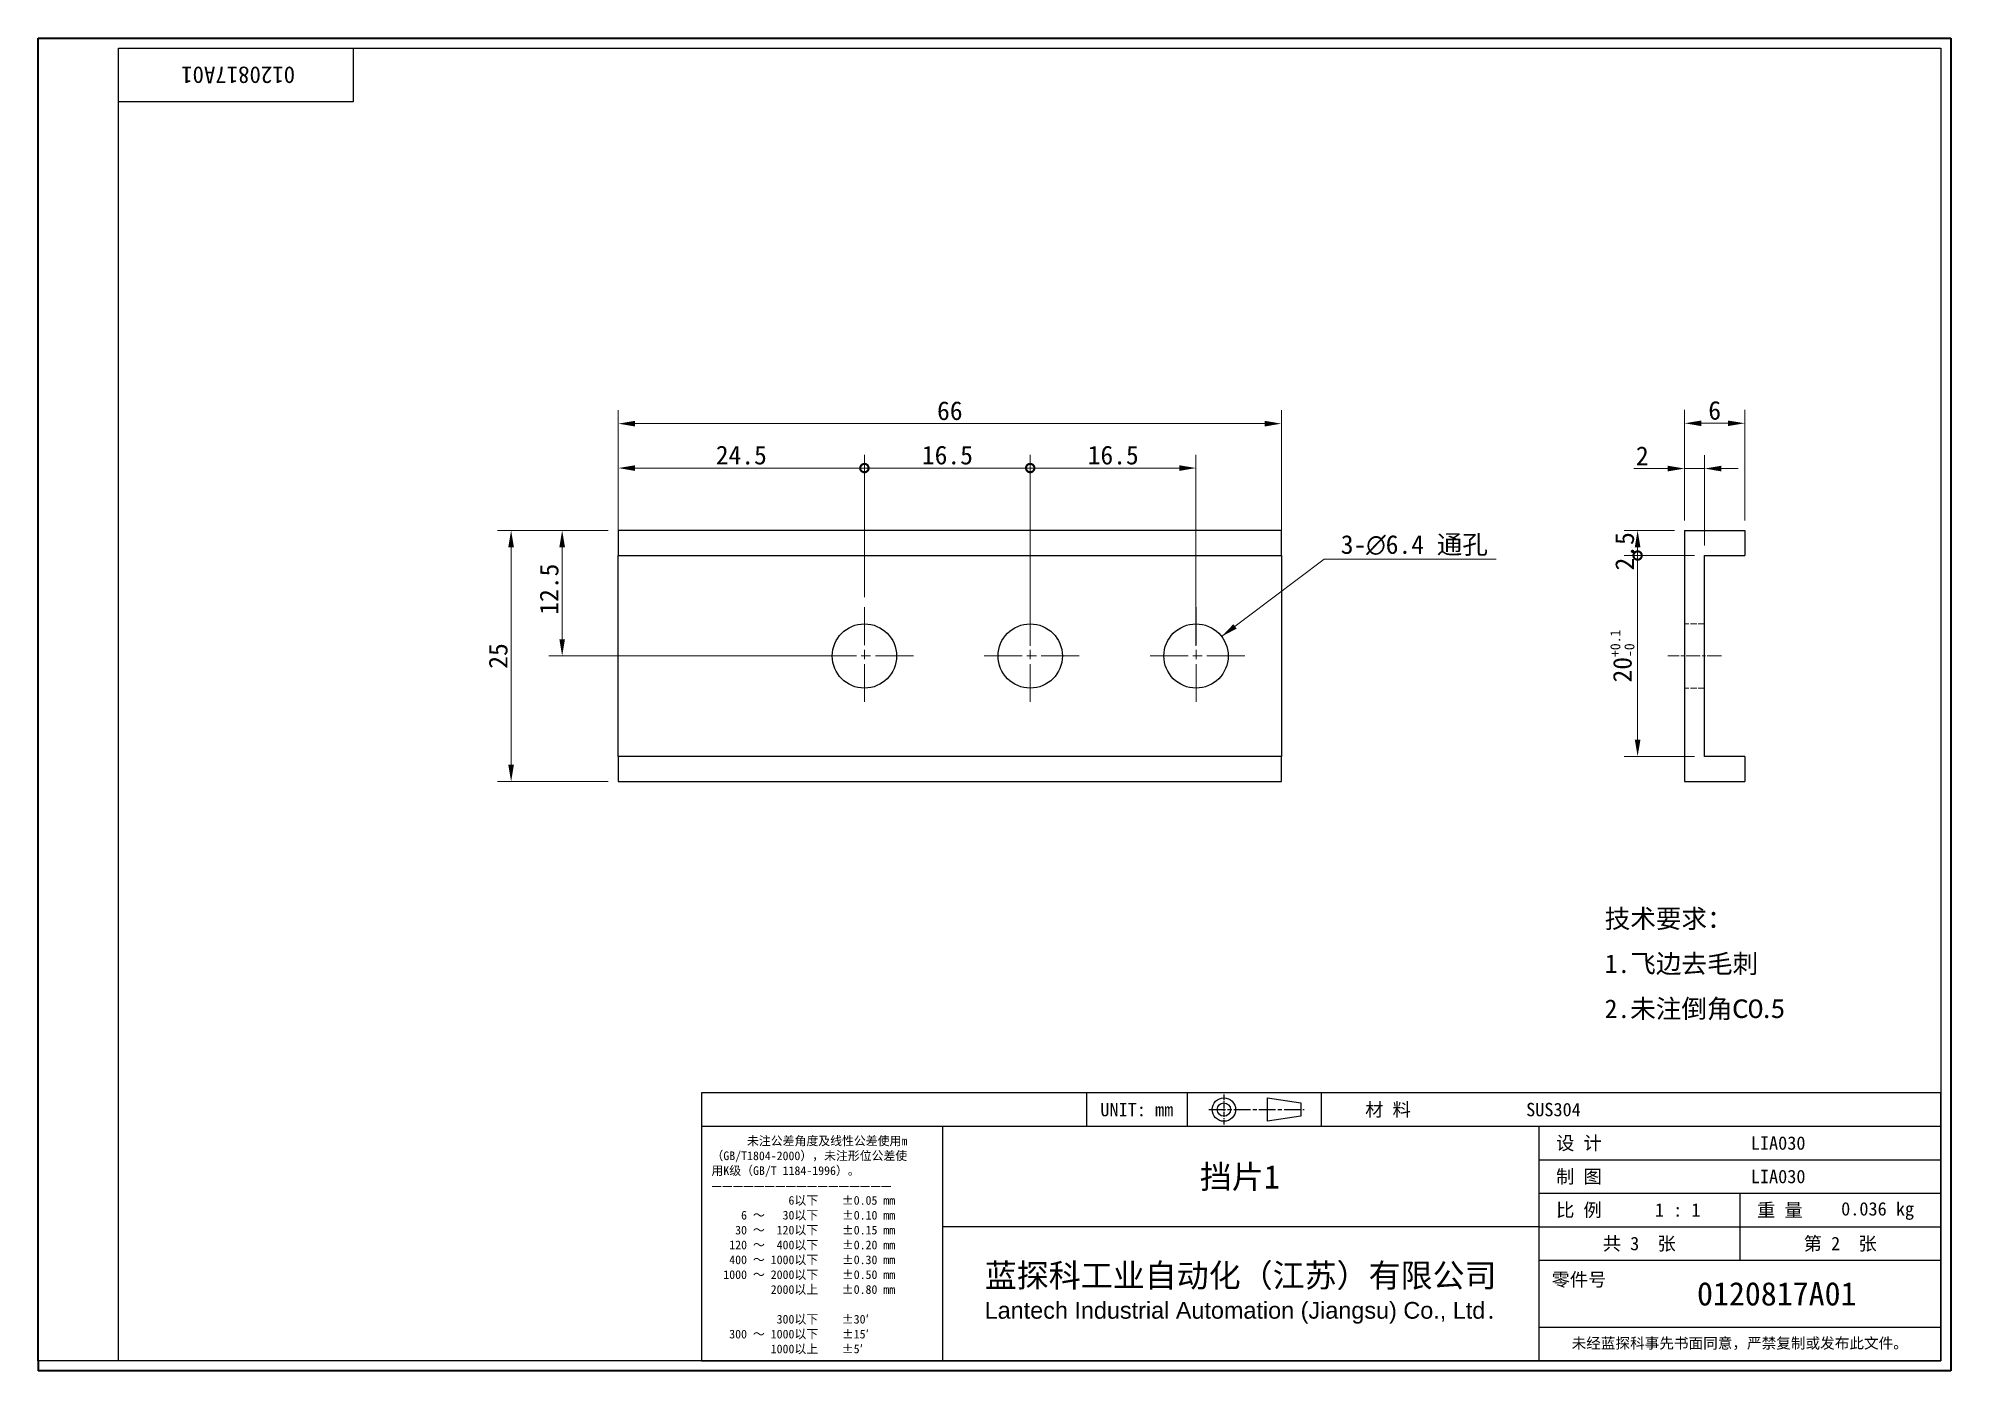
# Model space of a CAD drawing. Header units: millimetres. Extents: x 4 to 194, y 4 to 136.
import ezdxf
from ezdxf.enums import TextEntityAlignment as Align

# ---------------------------------------------------------------- set-up
doc = ezdxf.new("R2010")
doc.units = ezdxf.units.MM
doc.header["$LTSCALE"] = 0.666667
doc.linetypes.add('CHAIN', pattern=[0.3543, 0.2362, -0.0295, 0.0591, -0.0295])
doc.linetypes.add('DASHED', pattern=[0.2067, 0.1654, -0.0413])
for name, color, linetype, lineweight in [('1', 7, 'Continuous', 18), ('可见 (ISO)', 7, 'Continuous', 25), ('图框 (ISO)', 7, 'Continuous', 35), ('标题 (ISO)', 7, 'Continuous', 25)]:
    doc.layers.add(name, color=color, linetype=linetype, lineweight=lineweight)
for name, color, linetype, lineweight, true_color in [('中心标记 (ISO)', 1, 'CHAIN', 18, 0xff0000), ('中心线 (ISO)', 1, 'CHAIN', 18, 0xff0000), ('尺寸 (ISO)', 7, 'Continuous', 18, 0x008000), ('符号 (ISO)', 7, 'Continuous', 18, 0x008000), ('隐藏 (ISO)', 5, 'DASHED', 18, 0x0000ff)]:
    doc.layers.add(name, color=color, linetype=linetype, lineweight=lineweight, true_color=true_color)
doc.styles.add('文本样式164', font='SimSun.ttf')
doc.styles.add('文本样式165', font='SimSun.ttf')
doc.styles.add('文本样式74', font='SimSun.ttf')
doc.styles.add('最新国标', font='simfang.ttf')
doc.styles.add('注释文本 (ISO)', font='simfang.ttf')
doc.dimstyles.new('默认 (GB)', dxfattribs={"dimscale": 0.666667, "dimtxt": 2.8, "dimasz": 2.5, "dimexe": 2, "dimexo": 1.5, "dimgap": 0.5, "dimtad": 1, "dimtoh": 1, "dimdsep": 46, "dimtxsty": '最新国标', "dimcen": 0.09, "dimdle": 10, "dimclrd": 256, "dimclre": 256, "dimclrt": 256, "dimaunit": 1, "dimadec": 3, "dimazin": 2, "dimtfac": 0.535714, "dimtdec": 3, "dimtmove": 0, "dimatfit": 3, "dimfxl": 0, "dimtolj": 1, "dimlwd": -1, "dimlwe": -1, "dimarcsym": 0})
doc.dimstyles.new('默认 (GB)$7', dxfattribs={"dimscale": 0.666667, "dimtxt": 2.8, "dimasz": 2.5, "dimexe": 2, "dimexo": 1.5, "dimgap": 0.5, "dimtad": 1, "dimtoh": 1, "dimdsep": 46, "dimtxsty": '最新国标', "dimcen": 0.09, "dimdle": 10, "dimclrd": 256, "dimclre": 256, "dimclrt": 256, "dimaunit": 1, "dimadec": 3, "dimazin": 2, "dimtfac": 0.535714, "dimtdec": 3, "dimtmove": 0, "dimatfit": 3, "dimfxl": 0, "dimtolj": 1, "dimlwd": -1, "dimlwe": -1, "dimarcsym": 0})

# ---------------------------------------------------------------- blocks, each defined once
blk = doc.blocks.new('图框 最新国标')
at = {"layer": '图框 (ISO)'}
for p, q in [((6, 7), (6, 204.5)), ((6, 204.5), (291.5, 204.5)), ((291.5, 204.5), (291.5, 5.5)), ((6, 7), (6, 5.5)), ((6, 7), (6, 5.5)), ((291.5, 5.5), (6, 5.5))]:
    blk.add_line(p, q, dxfattribs=at)
at = {"layer": '图框 (ISO)', "color": 7, "linetype": 'Continuous', "lineweight": 25}
for p, q in [((18, 203), (290, 203)), ((18, 7), (18, 203)), ((18, 203), (290, 203)), ((53, 203), (53, 195)), ((290, 203), (290, 7)), ((290, 203), (290, 7)), ((53, 195), (18, 195)), ((290, 7), (6, 7)), ((290, 7), (18, 7))]:
    blk.add_line(p, q, dxfattribs=at)
at = {"layer": '图框 (ISO)', "style": '文本样式74'}
blk.add_attdef('零件代号_001', (44.34, 200.25), '', height=2.5, rotation=180, dxfattribs=at)
blk = doc.blocks.new('标题栏 最新国标')
at = {"layer": '标题 (ISO)'}
for p, q in [((381.98, -183.84), (196.98, -183.84)), ((196.98, -183.84), (196.98, -223.84)), ((254.48, -183.84), (254.48, -188.84)), ((269.48, -183.84), (269.48, -188.84)), ((281.48, -188.09), (281.48, -184.59)), ((281.48, -184.59), (286.48, -185.34)), ((286.48, -185.34), (286.48, -187.34)), ((289.48, -183.84), (289.48, -188.84)), ((381.98, -223.84), (381.98, -183.84)), ((383.48, -183.84), (383.48, -225.34)), ((286.48, -187.34), (281.48, -188.09)), ((196.98, -188.84), (381.98, -188.84)), ((232.98, -188.84), (232.98, -223.84)), ((321.98, -188.84), (321.98, -223.84)), ((321.98, -193.84), (381.98, -193.84)), ((321.98, -198.84), (381.98, -198.84)), ((351.98, -198.84), (351.98, -208.84)), ((321.98, -203.84), (232.98, -203.84)), ((321.98, -203.84), (381.98, -203.84)), ((321.98, -208.84), (381.98, -208.84)), ((321.98, -218.84), (381.98, -218.84)), ((196.98, -223.84), (381.98, -223.84)), ((383.48, -225.34), (196.98, -225.34))]:
    blk.add_line(p, q, dxfattribs=at)
at = {"layer": '标题 (ISO)', "linetype": 'CHAIN', "ltscale": 5.000333}
blk.add_line((274.98, -184.09), (274.98, -188.59), dxfattribs=at)
at = {"layer": '标题 (ISO)', "linetype": 'CHAIN', "ltscale": 15.834605}
blk.add_line((272.73, -186.34), (286.98, -186.34), dxfattribs=at)
at = {"layer": '标题 (ISO)'}
for radius in [1.75, 1]:
    blk.add_circle((274.98, -186.34), radius, dxfattribs=at)
at = {"layer": '1', "style": '文本样式164'}
for s, p in [('UNIT: mm', (261.98, -186.34)), ('材 料', (299.48, -186.34)), ('设 计', (327.98, -191.34)), ('制 图', (327.98, -196.34)), ('比 例', (327.98, -201.34)), ('重 量', (357.98, -201.34)), ('共 3  张', (336.98, -206.34)), ('第 2  张', (366.98, -206.34))]:
    blk.add_text(s, height=2, dxfattribs=at).set_placement(p, align=Align.MIDDLE_CENTER)
at = {"layer": '标题 (ISO)', "style": '注释文本 (ISO)'}
for s, insert, char_height, attachment_point, line_spacing_factor in [('\\fSimSun|b0|i0;{\\H1.3000;      未注公差角度及线性公差使用m\\P}\\fSimSun|b0|i0;{\\H1.3000;（GB/T1804-2000），未注形位公差使\\P}\\fSimSun|b0|i0;{\\H1.3000;用K级（GB/T 1184-1996）。\\P}\\fSimSun|b0|i0;{\\H1.3000;—————————————————\\P}\\fSimSun|b0|i0;{\\H1.3000;             6以下    ±0.05 mm\\P}\\fSimSun|b0|i0;{\\H1.3000;     6 ～   30以下    ±0.10 mm\\P}\\fSimSun|b0|i0;{\\H1.3000;    30 ～  120以下    ±0.15 mm\\P}\\fSimSun|b0|i0;{\\H1.3000;   120 ～  400以下    ±0.20 mm\\P}\\fSimSun|b0|i0;{\\H1.3000;   400 ～ 1000以下    ±0.30 mm\\P}\\fSimSun|b0|i0;{\\H1.3000;  1000 ～ 2000以下    ±0.50 mm\\P}\\fSimSun|b0|i0;{\\H1.3000;          2000以上    ±0.80 mm\\P}\\fSimSun|b0|i0;{\\H1.3000;\\P}\\fSimSun|b0|i0;{\\H1.3000;           300以下    ±30′\\P}\\fSimSun|b0|i0;{\\H1.3000;   300 ～ 1000以下    ±15′\\P}\\fSimSun|b0|i0;{\\H1.3000;          1000以上    ±5′}', (198.48, -206.63), 1.3, 4, 1.023913), ('{\\fMicrosoft YaHei|b0|i0|c134|p34;\\H1.75x;蓝探科工业自动化（江苏）有限公司\\P\\fArial|b0|i0|c0|p34;\\H0.71429x;Lantech Industrial Automation (Jiangsu) Co., Ltd\\fFangSong|b0|i0|c134|p49;.\\H1.15195x; }', (277.48, -213.84), 2, 5, 0.978695)]:
    blk.add_mtext(s, dxfattribs=dict(at, insert=insert, char_height=char_height, attachment_point=attachment_point, line_spacing_factor=line_spacing_factor))
at = {"layer": '标题 (ISO)', "attachment_point": 5, "style": '注释文本 (ISO)'}
for s, insert, char_height in [('\\fFangSong|b0|i0;零件号', (327.98, -211.84), 2), ('\\fSimSun|b0|i0;{\\H1.6000;未经蓝探科事先书面同意，严禁复制或发布此文件。}', (351.98, -221.34), 1.6)]:
    blk.add_mtext(s, dxfattribs=dict(at, insert=insert, char_height=char_height))
at = {"layer": '标题 (ISO)'}
for tag, p, height, style in [('材料_001', (320.09, -187.33), 2, '注释文本 (ISO)'), ('设计人_001', (353.63, -192.33), 2, '注释文本 (ISO)'), ('库存编号_001', (271.38, -198.13), 3.5, '文本样式165'), ('设计人_001', (353.63, -197.33), 2, '注释文本 (ISO)'), ('视图比例_001', (339.32, -202.33), 2, '注释文本 (ISO)'), ('质量\\P3;_001', (367.12, -202.16), 2, '注释文本 (ISO)'), ('零件代号_001', (345.61, -215.59), 3.5, '文本样式165')]:
    blk.add_attdef(tag, p, '', height=height, dxfattribs=dict(at, style=style))
blk = doc.blocks.new('_DotSmall')
at = {"color": 0, "linetype": 'ByBlock', "const_width": 0.5}
blk.add_lwpolyline([(-0.0625, 0, 1), (0.0625, 0, 1)], format="xyb", close=True, dxfattribs=at)
blk = doc.blocks.new('*D5')
at = {"layer": 'Defpoints', "color": 0, "transparency": 16777216}
for p in [(86.22, 93.54), (61.72, 84.83), (86.22, 79.7)]:
    blk.add_point(p, dxfattribs=at)
at = {"layer": '尺寸 (ISO)', "color": 116, "true_color": 0x00803f, "transparency": 16777216}
for p, q in [((61.72, 85.83), (61.72, 94.87)), ((63.39, 93.54), (86.22, 93.54)), ((86.22, 80.7), (86.22, 94.87))]:
    blk.add_line(p, q, dxfattribs=at)
blk.add_solid([(63.39, 93.82), (63.39, 93.26), (61.72, 93.54)], dxfattribs=at)
at = {"layer": '尺寸 (ISO)', "color": 116, "true_color": 0x00803f, "transparency": 16777216, "xscale": 1.666666666666667, "yscale": 1.666666666666667, "zscale": 1.666666666666667}
blk.add_blockref('_DotSmall', (86.22, 93.54), dxfattribs=at)
at = {"layer": '尺寸 (ISO)', "transparency": 16777216, "insert": (73.97, 94.82), "char_height": 1.867, "attachment_point": 5, "style": '最新国标'}
blk.add_mtext('\\A1;24.5', dxfattribs=at)
blk = doc.blocks.new('*D7')
at = {"layer": 'Defpoints', "color": 0, "transparency": 16777216}
for p in [(102.72, 93.54), (86.22, 79.7), (102.72, 74.83)]:
    blk.add_point(p, dxfattribs=at)
at = {"layer": '尺寸 (ISO)', "color": 116, "true_color": 0x00803f, "transparency": 16777216}
for p, q in [((86.22, 80.7), (86.22, 94.87)), ((86.22, 93.54), (102.72, 93.54)), ((102.72, 75.83), (102.72, 94.87))]:
    blk.add_line(p, q, dxfattribs=at)
at = {"layer": '尺寸 (ISO)', "color": 116, "true_color": 0x00803f, "transparency": 16777216, "xscale": 1.666666666666667, "yscale": 1.666666666666667, "zscale": 1.666666666666667, "rotation": 180}
blk.add_blockref('_DotSmall', (86.22, 93.54), dxfattribs=at)
at = {"layer": '尺寸 (ISO)', "color": 116, "true_color": 0x00803f, "transparency": 16777216, "xscale": 1.666666666666667, "yscale": 1.666666666666667, "zscale": 1.666666666666667}
blk.add_blockref('_DotSmall', (102.72, 93.54), dxfattribs=at)
at = {"layer": '尺寸 (ISO)', "transparency": 16777216, "insert": (94.48, 94.82), "char_height": 1.867, "attachment_point": 5, "style": '最新国标'}
blk.add_mtext('\\A1;16.5', dxfattribs=at)
blk = doc.blocks.new('*D8')
at = {"layer": 'Defpoints', "color": 0, "transparency": 16777216}
for p in [(119.22, 93.54), (102.72, 74.83), (119.22, 74.83)]:
    blk.add_point(p, dxfattribs=at)
at = {"layer": '尺寸 (ISO)', "color": 116, "true_color": 0x00803f, "transparency": 16777216}
for p, q in [((102.72, 75.83), (102.72, 94.87)), ((102.72, 93.54), (117.56, 93.54)), ((119.22, 75.83), (119.22, 94.87))]:
    blk.add_line(p, q, dxfattribs=at)
blk.add_solid([(117.56, 93.82), (117.56, 93.26), (119.22, 93.54)], dxfattribs=at)
at = {"layer": '尺寸 (ISO)', "color": 116, "true_color": 0x00803f, "transparency": 16777216, "xscale": 1.666666666666667, "yscale": 1.666666666666667, "zscale": 1.666666666666667, "rotation": 180}
blk.add_blockref('_DotSmall', (102.72, 93.54), dxfattribs=at)
at = {"layer": '尺寸 (ISO)', "transparency": 16777216, "insert": (110.98, 94.82), "char_height": 1.867, "attachment_point": 5, "style": '最新国标'}
blk.add_mtext('\\A1;16.5', dxfattribs=at)
blk = doc.blocks.new('*D9')
at = {"layer": 'Defpoints', "color": 0, "transparency": 16777216}
for p in [(127.72, 97.96), (61.72, 84.83), (127.72, 84.83)]:
    blk.add_point(p, dxfattribs=at)
at = {"layer": '尺寸 (ISO)', "color": 116, "true_color": 0x00803f, "transparency": 16777216}
for p, q in [((61.72, 85.83), (61.72, 99.29)), ((127.72, 85.83), (127.72, 99.29)), ((63.39, 97.96), (126.06, 97.96))]:
    blk.add_line(p, q, dxfattribs=at)
for points in [[(63.39, 98.24), (63.39, 97.68), (61.72, 97.96)], [(126.06, 98.24), (126.06, 97.68), (127.72, 97.96)]]:
    blk.add_solid(points, dxfattribs=at)
at = {"layer": '尺寸 (ISO)', "transparency": 16777216, "insert": (94.72, 99.24), "char_height": 1.867, "attachment_point": 5, "style": '最新国标'}
blk.add_mtext('\\A1;66', dxfattribs=at)
blk = doc.blocks.new('*D10')
at = {"layer": 'Defpoints', "color": 0, "transparency": 16777216}
for p in [(61.72, 87.33), (56.14, 74.83), (86.22, 74.83)]:
    blk.add_point(p, dxfattribs=at)
at = {"layer": '尺寸 (ISO)', "color": 116, "true_color": 0x00803f, "transparency": 16777216}
for p, q in [((60.72, 87.33), (54.8, 87.33)), ((56.14, 85.66), (56.14, 76.5)), ((85.22, 74.83), (54.8, 74.83))]:
    blk.add_line(p, q, dxfattribs=at)
for points in [[(55.86, 85.66), (56.42, 85.66), (56.14, 87.33)], [(55.86, 76.5), (56.42, 76.5), (56.14, 74.83)]]:
    blk.add_solid(points, dxfattribs=at)
at = {"layer": '尺寸 (ISO)', "transparency": 16777216, "insert": (54.85, 81.48), "char_height": 1.867, "attachment_point": 5, "rotation": 90, "style": '最新国标'}
blk.add_mtext('\\A1;12.5', dxfattribs=at)
blk = doc.blocks.new('*D11')
at = {"layer": 'Defpoints', "color": 0, "transparency": 16777216}
for p in [(173.84, 98), (167.84, 87.33), (173.84, 87.33)]:
    blk.add_point(p, dxfattribs=at)
at = {"layer": '尺寸 (ISO)', "color": 116, "true_color": 0x00803f, "transparency": 16777216}
for p, q in [((167.84, 88.33), (167.84, 99.33)), ((173.84, 88.33), (173.84, 99.33)), ((169.5, 98), (172.17, 98))]:
    blk.add_line(p, q, dxfattribs=at)
for points in [[(169.5, 98.27), (169.5, 97.72), (167.84, 98)], [(172.17, 98.27), (172.17, 97.72), (173.84, 98)]]:
    blk.add_solid(points, dxfattribs=at)
at = {"layer": '尺寸 (ISO)', "transparency": 16777216, "insert": (170.84, 99.27), "char_height": 1.867, "attachment_point": 5, "style": '最新国标'}
blk.add_mtext('\\A1;6', dxfattribs=at)
blk = doc.blocks.new('*D12')
at = {"layer": 'Defpoints', "color": 0, "transparency": 16777216}
for p in [(169.84, 93.49), (167.84, 87.33), (169.84, 84.83)]:
    blk.add_point(p, dxfattribs=at)
at = {"layer": '尺寸 (ISO)', "color": 116, "true_color": 0x00803f, "transparency": 16777216}
for p, q in [((166.17, 93.49), (162.78, 93.49)), ((167.84, 88.33), (167.84, 94.82)), ((169.84, 93.49), (167.84, 93.49)), ((169.84, 85.83), (169.84, 94.82)), ((171.5, 93.49), (173.17, 93.49))]:
    blk.add_line(p, q, dxfattribs=at)
for points in [[(166.17, 93.77), (166.17, 93.21), (167.84, 93.49)], [(171.5, 93.77), (171.5, 93.21), (169.84, 93.49)]]:
    blk.add_solid(points, dxfattribs=at)
at = {"layer": '尺寸 (ISO)', "transparency": 16777216, "insert": (163.64, 94.76), "char_height": 1.867, "attachment_point": 5, "style": '最新国标'}
blk.add_mtext('\\A1;2', dxfattribs=at)
blk = doc.blocks.new('*D13')
at = {"layer": 'Defpoints', "color": 0, "transparency": 16777216}
for p in [(163.17, 84.83), (169.84, 84.83), (169.84, 64.83)]:
    blk.add_point(p, dxfattribs=at)
at = {"layer": '尺寸 (ISO)', "color": 116, "true_color": 0x00803f, "transparency": 16777216}
for p, q in [((168.84, 84.83), (161.84, 84.83)), ((163.17, 66.5), (163.17, 84.83)), ((168.84, 64.83), (161.84, 64.83))]:
    blk.add_line(p, q, dxfattribs=at)
blk.add_solid([(162.89, 66.5), (163.45, 66.5), (163.17, 64.83)], dxfattribs=at)
at = {"layer": '尺寸 (ISO)', "color": 116, "true_color": 0x00803f, "transparency": 16777216, "xscale": 1.666666666666667, "yscale": 1.666666666666667, "zscale": 1.666666666666667, "rotation": 90}
blk.add_blockref('_DotSmall', (163.17, 84.83), dxfattribs=at)
at = {"layer": '尺寸 (ISO)', "transparency": 16777216, "insert": (161.65, 74.82), "char_height": 1.8667, "attachment_point": 5, "rotation": 90, "style": '最新国标'}
blk.add_mtext('\\A1;20{\\H1;\\S+0.1^ -0;}', dxfattribs=at)
blk = doc.blocks.new('*D14')
at = {"layer": 'Defpoints', "color": 0, "transparency": 16777216}
for p in [(163.17, 87.33), (167.84, 87.33), (169.84, 84.83)]:
    blk.add_point(p, dxfattribs=at)
at = {"layer": '尺寸 (ISO)', "color": 116, "true_color": 0x00803f, "transparency": 16777216}
for p, q in [((166.84, 87.33), (161.84, 87.33)), ((163.17, 84.83), (163.17, 85.66)), ((168.84, 84.83), (161.84, 84.83))]:
    blk.add_line(p, q, dxfattribs=at)
blk.add_solid([(162.89, 85.66), (163.45, 85.66), (163.17, 87.33)], dxfattribs=at)
at = {"layer": '尺寸 (ISO)', "color": 116, "true_color": 0x00803f, "transparency": 16777216, "xscale": 1.666666666666667, "yscale": 1.666666666666667, "zscale": 1.666666666666667, "rotation": 270}
blk.add_blockref('_DotSmall', (163.17, 84.83), dxfattribs=at)
at = {"layer": '尺寸 (ISO)', "transparency": 16777216, "insert": (161.89, 85.25), "char_height": 1.867, "attachment_point": 5, "rotation": 90, "style": '最新国标'}
blk.add_mtext('\\A1;2.5', dxfattribs=at)
blk = doc.blocks.new('*D15')
at = {"layer": 'Defpoints', "color": 0, "transparency": 16777216}
for p in [(61.72, 87.33), (51.06, 62.33), (61.72, 62.33)]:
    blk.add_point(p, dxfattribs=at)
at = {"layer": '尺寸 (ISO)', "color": 116, "true_color": 0x00803f, "transparency": 16777216}
for p, q in [((60.72, 87.33), (49.72, 87.33)), ((51.06, 85.66), (51.06, 64)), ((60.72, 62.33), (49.72, 62.33))]:
    blk.add_line(p, q, dxfattribs=at)
for points in [[(50.78, 85.66), (51.34, 85.66), (51.06, 87.33)], [(50.78, 64), (51.34, 64), (51.06, 62.33)]]:
    blk.add_solid(points, dxfattribs=at)
at = {"layer": '尺寸 (ISO)', "transparency": 16777216, "insert": (49.78, 74.83), "char_height": 1.867, "attachment_point": 5, "rotation": 90, "style": '最新国标'}
blk.add_mtext('\\A1;25', dxfattribs=at)

msp = doc.modelspace()

# ---------------------------------------------------------------- linework, layer by layer
at = {"layer": '中心标记 (ISO)', "ltscale": 23.990969}
for p, q in [((86.224, 79.697), (86.224, 69.963)), ((102.724, 79.697), (102.724, 69.963)), ((119.224, 79.697), (119.224, 69.963)), ((91.091, 74.83), (81.358, 74.83)), ((107.591, 74.83), (97.858, 74.83)), ((124.091, 74.83), (114.358, 74.83))]:
    msp.add_line(p, q, dxfattribs=at)
at = {"layer": '中心线 (ISO)', "ltscale": 8.88956}
msp.add_line((171.504, 74.83), (166.171, 74.83), dxfattribs=at)
at = {"layer": '可见 (ISO)'}
for p, q in [((127.724, 87.33), (61.724, 87.33)), ((61.724, 87.33), (61.724, 84.83)), ((127.724, 84.83), (127.724, 87.33)), ((167.837, 87.33), (173.837, 87.33)), ((167.837, 87.33), (167.837, 62.33)), ((173.837, 87.33), (173.837, 84.83)), ((61.724, 84.83), (127.724, 84.83)), ((61.724, 64.83), (61.724, 84.83)), ((127.724, 84.83), (127.724, 64.83)), ((169.837, 84.83), (173.837, 84.83)), ((169.837, 64.83), (169.837, 84.83)), ((127.724, 64.83), (61.724, 64.83)), ((61.724, 64.83), (61.724, 62.33)), ((127.724, 62.33), (127.724, 64.83)), ((173.837, 64.83), (169.837, 64.83)), ((173.837, 64.83), (173.837, 62.33)), ((61.724, 62.33), (127.724, 62.33)), ((167.837, 62.33), (173.837, 62.33))]:
    msp.add_line(p, q, dxfattribs=at)
for centre in [(86.224, 74.83), (102.724, 74.83), (119.224, 74.83)]:
    msp.add_circle(centre, 3.2, dxfattribs=at)
at = {"layer": '隐藏 (ISO)', "ltscale": 5.71399}
for p, q in [((169.837, 78.03), (167.837, 78.03)), ((169.837, 71.63), (167.837, 71.63))]:
    msp.add_line(p, q, dxfattribs=at)

# ---------------------------------------------------------------- block references
at = {"xscale": 0.6666666666666666, "yscale": 0.6666666666666666, "zscale": 0.6666666666666666}
msp.add_blockref('图框 最新国标', (0, 0), dxfattribs=at).add_auto_attribs({'零件代号_001': '0120817A01'})
ref = msp.add_blockref('标题栏 最新国标', (-61.322, 153.896), dxfattribs=dict(xscale=0.6666666666666666, yscale=0.6666666666666666, zscale=0.6666666666666666))
ref.add_attrib('零件代号_001', '0120817A01', (169.082, 10.167), dxfattribs={"layer": '标题 (ISO)', "height": 2.3333, "style": '文本样式165'})
ref.add_attrib('库存编号_001', '挡片1', (119.6, 21.807), dxfattribs={"layer": '标题 (ISO)', "height": 2.3333, "style": '文本样式165'})
ref.add_attrib('质量\\P3;_001', '0.036 kg', (183.425, 19.122), dxfattribs={"layer": '标题 (ISO)', "height": 1.3333, "style": '注释文本 (ISO)'})
ref.add_attrib('视图比例_001', '1 : 1', (164.891, 19.011), dxfattribs={"layer": '标题 (ISO)', "height": 1.3333, "style": '注释文本 (ISO)'})
ref.add_attrib('设计人_001', 'LIA030', (174.434, 25.674), dxfattribs={"layer": '标题 (ISO)', "height": 1.3333, "style": '注释文本 (ISO)'})
ref.add_attrib('设计人_001', 'LIA030', (174.434, 22.341), dxfattribs={"layer": '标题 (ISO)', "height": 1.3333, "style": '注释文本 (ISO)'})
ref.add_attrib('材料_001', 'SUS304', (152.074, 29.008), dxfattribs={"layer": '标题 (ISO)', "height": 1.3333, "style": '注释文本 (ISO)'})

# ---------------------------------------------------------------- texts
at = {"layer": '符号 (ISO)', "char_height": 1.86667}
for s, insert, width, attachment_point, line_spacing_factor, style in [('3-\\fAIGDT|b0|i0;{\\H1.8667;n}\\fFangSong|b0|i0;{\\H1.8667;6.4 通孔}', (133.626, 84.794), 16.22525, 7, 0.49, '最新国标'), ('\\fFangSong|b0|i0;{\\H1.8667;技术要求：\\P}\\fFangSong|b0|i0;{\\H1.8667;1.飞边去毛刺\\P}\\fFangSong|b0|i0;{\\H1.8667;2.未注倒角}\\fCalibri|b0|i0;{\\H1.8667;C0.5\\P}', (159.896, 44.084), 19.26423, 4, 1.441304, '注释文本 (ISO)')]:
    msp.add_mtext(s, dxfattribs=dict(at, insert=insert, width=width, attachment_point=attachment_point, line_spacing_factor=line_spacing_factor, style=style))

# ---------------------------------------------------------------- dimensions: what is measured, and where the dimension line sits
at = {"layer": '尺寸 (ISO)', "color": 116, "true_color": 0x00803f}
dim = msp.add_linear_dim(base=(127.724, 97.962), p1=(61.724, 84.83), p2=(127.724, 84.83), dimstyle='默认 (GB)', override={"dimgap": 0.5, "dimtoh": 0, "dimdec": 2, "dimtol": 0, "dimlim": 0, "dimtp": 0, "dimtm": 0, "dimtdec": 3, "dimtofl": 0, "dimatfit": 1}, dxfattribs=at)
dim.commit()
dim.dimension.update_dxf_attribs({"geometry": '*D9', "text_midpoint": (94.724, 97.962), "dimtype": 160})
for base, p1, p2, angle, override, picture, middle in [((173.837, 97.997), (167.837, 87.33), (173.837, 87.33), 180, {"dimgap": 0.5, "dimtoh": 0, "dimdec": 2, "dimtol": 0, "dimlim": 0, "dimtp": 0, "dimtm": 0, "dimtdec": 3, "dimtofl": 0, "dimatfit": 1}, '*D11', (170.837, 97.997)), ((86.224, 93.539), (61.724, 84.83), (86.224, 79.697), 180, {"dimgap": 0.5, "dimtoh": 0, "dimdec": 2, "dimblk2": 'DotSmall', "dimsah": 1, "dimdle": 0, "dimtol": 0, "dimlim": 0, "dimtp": 0, "dimtm": 0, "dimtdec": 3, "dimtofl": 0, "dimatfit": 1}, '*D5', (73.968, 93.539)), ((102.724, 93.539), (86.224, 79.697), (102.724, 74.83), 180, {"dimgap": 0.5, "dimtoh": 0, "dimdec": 2, "dimblk1": 'DotSmall', "dimblk2": 'DotSmall', "dimsah": 1, "dimdle": 0, "dimtol": 0, "dimlim": 0, "dimtp": 0, "dimtm": 0, "dimtdec": 3, "dimtofl": 0, "dimatfit": 1}, '*D7', (94.481, 93.539)), ((119.224, 93.539), (102.724, 74.83), (119.224, 74.83), 180, {"dimgap": 0.5, "dimtoh": 0, "dimdec": 2, "dimblk1": 'DotSmall', "dimsah": 1, "dimdle": 0, "dimtol": 0, "dimlim": 0, "dimtp": 0, "dimtm": 0, "dimtdec": 3, "dimtofl": 0, "dimatfit": 1}, '*D8', (110.981, 93.539)), ((169.837, 93.49), (167.837, 87.33), (169.837, 84.83), 180, {"dimgap": 0.5, "dimtoh": 0, "dimdec": 2, "dimtol": 0, "dimlim": 0, "dimtp": 0, "dimtm": 0, "dimtdec": 3, "dimtofl": 1, "dimatfit": 1}, '*D12', (163.643, 93.49)), ((51.058, 62.33), (61.724, 87.33), (61.724, 62.33), 90, {"dimgap": 0.5, "dimtoh": 0, "dimdec": 2, "dimtol": 0, "dimlim": 0, "dimtp": 0, "dimtm": 0, "dimtdec": 3, "dimtofl": 0, "dimatfit": 1}, '*D15', (51.058, 74.83)), ((56.137, 74.83), (61.724, 87.33), (86.224, 74.83), 90, {"dimgap": 0.5, "dimtoh": 0, "dimdec": 2, "dimtol": 0, "dimlim": 0, "dimtp": 0, "dimtm": 0, "dimtdec": 3, "dimtofl": 0, "dimatfit": 1}, '*D10', (56.137, 81.475)), ((163.171, 87.33), (169.837, 84.83), (167.837, 87.33), 90, {"dimgap": 0.5, "dimtoh": 0, "dimdec": 2, "dimblk1": 'DotSmall', "dimsah": 1, "dimdle": 0, "dimtol": 0, "dimlim": 0, "dimtp": 0, "dimtm": 0, "dimtdec": 3, "dimtofl": 1, "dimatfit": 1}, '*D14', (163.171, 85.247)), ((163.171, 84.83), (169.837, 64.83), (169.837, 84.83), 90, {"dimgap": 0.5, "dimtoh": 0, "dimdec": 2, "dimblk2": 'DotSmall', "dimsah": 1, "dimdle": 0, "dimtol": 1, "dimlim": 0, "dimtp": 0.1, "dimtm": 1e-09, "dimtdec": 3, "dimtofl": 0, "dimatfit": 1}, '*D13', (163.171, 74.823))]:
    dim = msp.add_linear_dim(base=base, p1=p1, p2=p2, angle=angle, dimstyle='默认 (GB)', override=override, dxfattribs=at)
    dim.commit()
    dim.dimension.update_dxf_attribs({"geometry": picture, "text_midpoint": middle, "dimtype": 160})

# ---------------------------------------------------------------- leaders
at = {"layer": '符号 (ISO)', "annotation_type": 0, "has_hookline": 1, "hookline_direction": 0, "text_width": 15.452}
msp.add_leader([(121.771, 76.768), (131.96, 84.483), (133.626, 84.483)], dimstyle='默认 (GB)$7', override={"dimgap": 0, "dimtad": 1}, dxfattribs=at)

doc.saveas('drawing.dxf')
